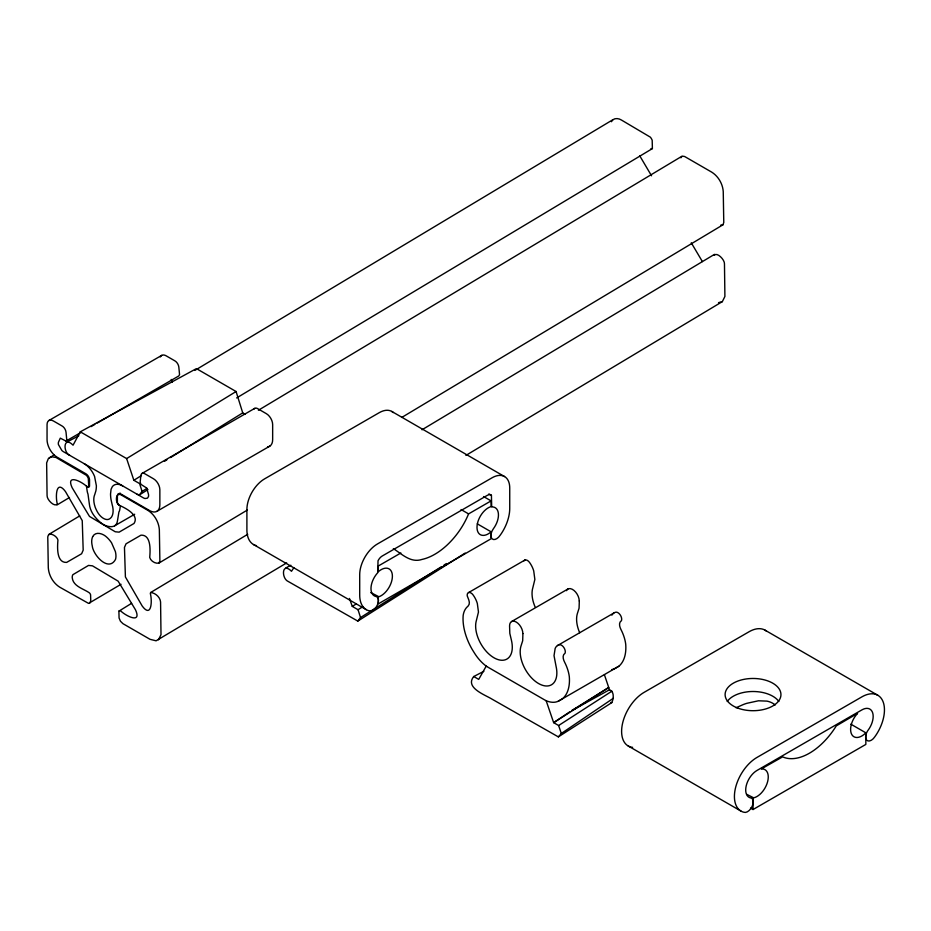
<?xml version="1.0" encoding="UTF-8"?>
<svg xmlns="http://www.w3.org/2000/svg" width="931" height="931" viewBox="0 0 931 931"><rect width="100%" height="100%" fill="white"/><g stroke="black" fill="none" stroke-linecap="round" stroke-linejoin="round"><path stroke-width="1.4" d="M120.425 505.847L119.762 509.723A10.544 6.086 60 0 1 118.912 511.969L117.539 520.394A14.954 8.635 60 0 1 112.849 526.504A26.312 15.187 60 0 1 103.457 524.595A26.312 15.187 60 0 1 94.066 515.658A14.954 8.635 60 0 1 89.364 504.125L87.991 494.117A10.544 6.086 60 0 1 87.142 490.893L86.49 486.25L88.34 487.157A2.677 1.548 60 0 0 89.527 485.912L89.527 479.616A5.097 2.944 60 0 0 85.955 473.821L56.744 456.958A14.372 8.298 60 0 1 47.05 439.641L47.05 424.594A8.926 5.155 60 0 1 53.358 420.952L61.865 425.863A5.563 3.212 60 0 1 66.031 432.263L66.753 439.723L65.973 441.096L60.294 438.14L58.467 442.202A5.737 3.305 60 0 0 58.432 444.576L61.842 450.464A8.565 4.946 60 0 0 63.611 451.803L143.293 497.806A8.565 4.946 60 0 0 145.061 498.516L147.47 498.155L148.471 496.56A5.737 3.305 60 0 0 148.436 494.14L146.609 487.972L140.93 484.364L140.15 482.107L140.884 475.485A5.563 3.212 60 0 1 145.038 473.879L153.545 478.802A8.926 5.155 60 0 1 159.853 489.729L159.853 504.765A14.372 8.298 60 0 1 150.159 510.886L120.96 494.035A5.097 2.944 60 0 0 117.387 495.699L117.387 501.995A2.677 1.548 60 0 0 117.806 503.52M714.228 255.315C717.056 251.812 724.714 259.726 724.469 263.81L724.9 296.477L722.351 301.621L465.919 455.41M680.898 157.804L682.19 156.105L684.646 156.513L711.808 172.2C718.371 176.366 722.7 183.849 723.247 191.577L723.771 222.509L722.933 224.825L401.773 417.437M483.876 671.274L473.751 676.523C464.581 687.706 485.342 694.957 491.801 699.018L558.356 736.887L611.795 702.614C613.669 698.89 614.483 691.384 609.491 689.755L604.428 674.8M247.727 534.301L150.636 592.523L150.333 593.501C152.37 601.1 151.509 618.533 142.21 606.023L125.406 576.952L124.463 547.428L126.034 543.809L141 535.162C151.509 534.58 150.24 551.245 149.716 557.413C150.589 561.021 155.593 564.128 159.038 563.011L247.413 510.002M477.312 523.85L491.091 531.81L490.474 532.346A15.955 9.205 -60 0 1 476.998 527.353A15.955 9.205 -60 0 1 490.474 506.79L491.091 506.615L491.091 500.89L468.584 513.889C463.778 525.538 456.493 536.151 447.346 544.833A59.665 34.447 -60 0 1 434.719 554.341A59.596 34.412 -60 0 1 422.104 559.403C410.629 563.278 401.994 554.038 393.336 548.65M54.173 454.782L48.272 458.75L46.643 462.905L47.074 495.571C46.841 499.679 54.429 507.442 57.315 504.067C55.278 496.467 56.139 479.046 65.449 491.545L82.242 520.615L83.185 550.14L81.614 553.759L66.648 562.405C56.139 562.976 57.419 546.334 57.931 540.155C57.373 536.14 48.54 530.961 47.772 536.873L48.296 567.805C48.843 575.556 53.195 583.074 59.793 587.217L88.608 603.416L121.03 584.284M245.121 414.272L242.735 412.887L236.078 391.52L196.429 368.618L80.287 431.821L73.06 445.181C63.285 435.289 62.819 452.315 69.697 455.317M293.835 567.689L291.496 571.285C281.721 561.405 281.255 578.43 288.144 581.433L357.807 621.093L465.163 553.061M611.423 121.717C613.157 117.713 618.37 117.969 621.489 120.064L650.315 137.136A6.133 3.48 59 0 1 652.189 140.302L652.398 148.599L236.637 397.944M131.597 603.323L118.9 611.155L119.075 617.998L120.448 621.221L122.939 623.665L150.042 639.318L156.094 640.807L286.667 562.906M159.038 563.011L159.876 560.695L159.352 529.762C158.805 522.035 154.488 514.552 147.924 510.386L120.751 494.698C115.258 492.336 115.421 502.717 118.737 505.021C124.3 507.546 139.731 514.645 134.029 523.466L119.133 532.148L115.235 531.764L89.504 516.414L72.153 487.739C65.624 473.495 81.544 481.385 87.13 486.773L88.748 486.424L88.305 478.487A6.133 3.48 59 0 0 86.432 475.322L56.023 457.482L51.554 456.772L49.192 457.773M137.206 494.291L139.359 494.978L142.082 491.44L146.993 488.356M357.807 621.093L360.53 617.556L441.527 566.642M89.911 602.951L90.749 600.646L90.586 594.804A2.77 1.571 59 0 0 89.492 592.954L88.98 592.582C83.115 588.613 73.049 586.216 72.234 577.686A7.89 4.469 59 0 1 72.932 574.648L88.526 565.42L92.483 565.839L118.132 581.153L135.495 609.828C142.012 624.073 126.127 616.217 120.53 610.794L119.145 610.794M558.356 736.887L561.312 733.477L613.25 698.343M158.456 639.806L161.005 634.663L160.574 601.996C160.213 597.132 155.186 592.814 150.636 592.523M850.794 724.143L865.842 732.825L865.167 733.5A15.955 9.205 -60 0 1 851.271 733.442A15.955 9.205 -60 0 1 857.567 713.379L836.282 725.889A56.954 32.888 -60 0 1 782.634 756.856L761.29 768.959A15.955 9.205 -60 0 1 767.598 781.749A15.955 9.205 -60 0 1 753.703 797.844L746.767 794.341M611.911 615.135A16.572 9.566 60 0 1 615.845 612.191A5.353 3.096 60 0 1 619.988 614.588A5.353 3.096 60 0 1 621.64 619.93L621.431 620.674C618.405 622.56 619.581 626.842 620.93 629.449A29.687 17.142 60 0 1 625.702 644.054A43.745 25.253 60 0 1 618.836 666.247L614.646 668.667A31.701 18.306 60.1 0 1 611.888 669.54M569.656 711.912L553.654 722.654L546.194 700.81L486.18 666.165L478.709 679.386L473.751 676.523M572.03 710.388L608.723 687.509L553.654 722.654L558.623 725.517L611.923 691.163M139.359 494.978L147.948 489.566M349.428 598.435L352.29 606.395L358.039 609.712L362.95 606.628M443.982 565.094L446.438 563.546M80.287 431.821L126.628 458.576L133.855 480.28L141.186 475.729M164.438 461.345L166.882 459.833M170.548 457.563L242.735 412.887M352.29 606.395L355.956 604.114M126.628 458.576L236.078 391.52M194.835 370.422L613.087 119.587M57.012 504.974L69.464 497.515M48.61 534.557L79.729 515.89M117.737 494.617L120.227 493.127M258.399 410.257L681.632 156.431M421.999 429.785L714.519 254.338M48.901 420.509L161.703 355.386M65.973 441.096L81.02 432.403M91.052 426.619L94.811 424.443M97.313 423L178.787 375.961L179.555 374.599L178.833 367.14A5.563 3.212 60 0 0 174.679 360.739L166.16 355.828A8.926 5.155 60 0 0 160.923 356.038M652.398 148.599L651.013 148.588M141.908 473.507L254.71 408.383M114.629 525.829L134.681 514.249M157.048 511.247L269.85 446.112M400.865 552.991L378.289 566.013L378.289 571.739L378.917 571.203A15.955 9.205 -60 0 1 392.393 576.196A15.955 9.205 -60 0 1 378.917 596.748L370.771 592.593M468.584 592.57L524.979 560.008M511.526 621.571L567.922 589.009M557.471 645.567L613.878 613.005M545.741 700.543A31.701 18.306 60.1 0 0 558.251 701.229L618.836 666.247M750.526 808.096L753.028 809.539L865.842 744.416L865.842 732.825M722.933 224.825L720.745 225.139M722.351 301.621L718.534 302.645M572.053 710.458L609.491 689.755M67.3 441.853L78.821 435.766M285.747 567.968L290.856 565.257M558.251 701.229L562.44 698.809A43.745 25.253 60 0 0 569.307 676.616A29.687 17.142 60 0 0 564.535 662.011C563.185 659.416 561.998 655.133 565.036 653.248L565.245 652.491A5.353 3.096 60 0 0 563.581 647.15A5.353 3.096 60 0 0 559.438 644.752A16.572 9.566 60 0 0 555.167 648.407L554.026 655.657L556.063 666.317A25.928 14.966 60 0 1 538.525 683.505A25.928 14.966 60 0 1 520.976 646.067L522.675 640.784L522.919 633.58M736.037 707.758L742.973 704.697A23.752 16.502 -13.1 0 1 746.953 703.289L758.474 700.787L766.993 701.124A24.73 19.365 -32.8 0 1 775.186 704.953M611.795 702.614L610.596 702.474M256.479 545.682L255.152 545.31A31.91 18.422 -60 0 1 246.901 529.937L246.901 509.513A25.021 14.442 -60 0 1 264.59 478.871L379.243 412.677A25.021 14.442 -60 0 1 393.278 412.561M391.753 411.432L504.555 476.567M765.038 630.159L877.84 695.294M488.915 493.872L491.428 495.315L491.684 506.941L492.499 506.918A15.955 9.205 -60 0 1 493.442 528.68A7.972 4.608 -60 0 0 492.045 538.781A7.972 4.608 -60 0 0 500.156 535.255L501.495 533.347A31.91 18.422 -60 0 0 509.734 508.442L509.734 488.019A25.021 14.442 -60 0 0 492.045 477.801L377.404 543.995A25.021 14.442 -60 0 0 359.703 574.636L359.703 595.06A31.91 18.422 -60 0 0 367.954 610.445L369.293 610.817A7.972 4.608 -60 0 0 377.392 604.975A7.972 4.608 -60 0 0 375.996 596.492A15.955 9.205 -60 0 1 376.95 573.624L377.753 572.716L378.021 560.799A7.704 4.446 -60 0 1 382.269 555.993L487.181 495.42A7.704 4.446 -60 0 1 491.428 495.315M483.573 496.549L491.091 500.89M461.066 509.548L468.584 513.889M628.216 745.987L741.029 811.122M253.511 544.542L366.314 609.677M133.855 480.28L139.603 483.596L142.082 491.44M119.273 505.184L118.574 504.614A2.677 1.548 60 0 1 118.156 504.102M691.279 242.816L702.393 261.588M639.737 155.803L651.537 175.796M172.247 382.199L171.234 379.441M558.623 725.517L561.312 733.477M358.039 609.712L360.53 617.556M753.028 797.96L753.028 809.539M579.315 601.019L579.07 608.222L577.383 613.506A25.928 14.966 60 0 0 579.676 632.731M491.091 531.81L491.091 538.746L378.289 603.87L378.289 596.934M535.127 607.012A25.928 14.966 60 0 1 532.823 587.775L534.86 579.466L533.719 570.901A16.572 9.566 60 0 0 529.448 562.312A5.353 3.096 60 0 0 523.99 560.869M566.479 590.661A9.391 5.423 60 0 1 573.903 590.37A9.391 5.423 60 0 1 579.245 600.972M486.634 666.421A31.805 18.387 60 0 1 474.24 652.724L472.087 649.244A43.745 25.253 60 0 1 463.184 615.333A29.687 17.142 60 0 1 467.956 606.256C470.981 603.323 468.34 599.052 467.246 595.91A5.353 3.096 60 0 1 468.898 592.488A5.353 3.096 60 0 1 473.041 594.874A16.572 9.566 60 0 1 477.324 603.463L478.464 612.028L476.428 620.337A25.928 14.966 60 0 0 493.965 657.775A25.928 14.966 60 0 0 511.503 640.598L509.816 633.359L509.571 625.876A9.391 5.423 60 0 1 516.205 622.036A9.391 5.423 60 0 1 522.85 633.534M727.239 701.45A27.918 16.118 0 0 1 753.028 691.5A27.918 16.118 0 0 1 778.828 701.45M766.527 631.195A31.91 18.422 -60 0 0 749.083 631.742L644.171 692.315A31.91 18.422 -60 0 0 622.932 721.851A31.91 18.422 -60 0 0 629.856 746.767L631.195 747.139A7.972 4.608 -60 0 0 632.615 747.302M122.683 485.912A17.13 9.892 60 0 0 112.337 486.657L111.068 489.299L110.545 493.942A32.434 18.725 60 0 0 111.045 499.668L112.127 504.497A18.143 10.474 60 0 1 111.813 516.554A13.825 7.983 60 0 1 110.649 517.985A14.256 8.228 60 0 1 107.973 519.463L107.833 519.486A11.742 6.773 60 0 1 103.876 518.625L103.027 518.136A11.742 6.773 60 0 1 99.07 514.424L98.942 514.249A14.256 8.228 60 0 1 96.254 509.676A13.825 7.983 60 0 1 95.09 506.906A18.143 10.474 60 0 1 94.776 494.477L95.87 490.916A32.434 18.725 60 0 0 96.37 485.761L94.566 476.393A17.13 9.892 60 0 0 84.221 463.696M160.33 356.957A8.926 5.155 60 0 1 160.597 356.468M254.128 408.977A5.563 3.212 60 0 1 257.84 408.756L266.347 413.667A8.926 5.155 60 0 1 272.655 424.594L272.655 439.641A14.372 8.298 60 0 1 267.569 446.868M753.109 803.244L752.981 803.942A7.972 4.608 -60 0 1 743.997 812.263L742.67 811.89A31.91 18.422 -60 0 1 735.734 786.974A31.91 18.422 -60 0 1 756.984 757.438L861.885 696.865A31.91 18.422 -60 0 1 883.135 701.881A31.91 18.422 -60 0 1 876.199 734.792L874.872 736.712A7.972 4.608 -60 0 1 865.888 738.749L865.76 738.202A7.972 4.608 -60 0 1 865.76 735.665L865.888 734.966A7.972 4.608 -60 0 1 868.158 730.137A15.955 9.205 -60 0 0 872.684 712.902A15.955 9.205 -60 0 0 861.885 709.899L756.984 770.461A15.955 9.205 -60 0 0 746.185 785.939A15.955 9.205 -60 0 0 750.712 797.937A7.972 4.608 -60 0 1 752.981 800.16L753.109 800.695A7.972 4.608 -60 0 1 753.109 803.244M92.669 536.617L92.134 538.165A16.711 9.461 59 0 0 92.274 545.985C93.263 555.295 108.59 572.262 115.514 559.403A16.758 9.485 59 0 0 115.386 551.583L111.592 542.866A18.667 10.567 59 0 0 106.984 537.408C103.376 533.742 95.788 530.833 92.669 536.617M737.527 707.991A27.918 16.118 0 0 0 780.888 695.643A27.918 16.118 0 0 0 740.68 680.13A27.918 16.118 0 0 0 737.527 707.991"/></g></svg>
